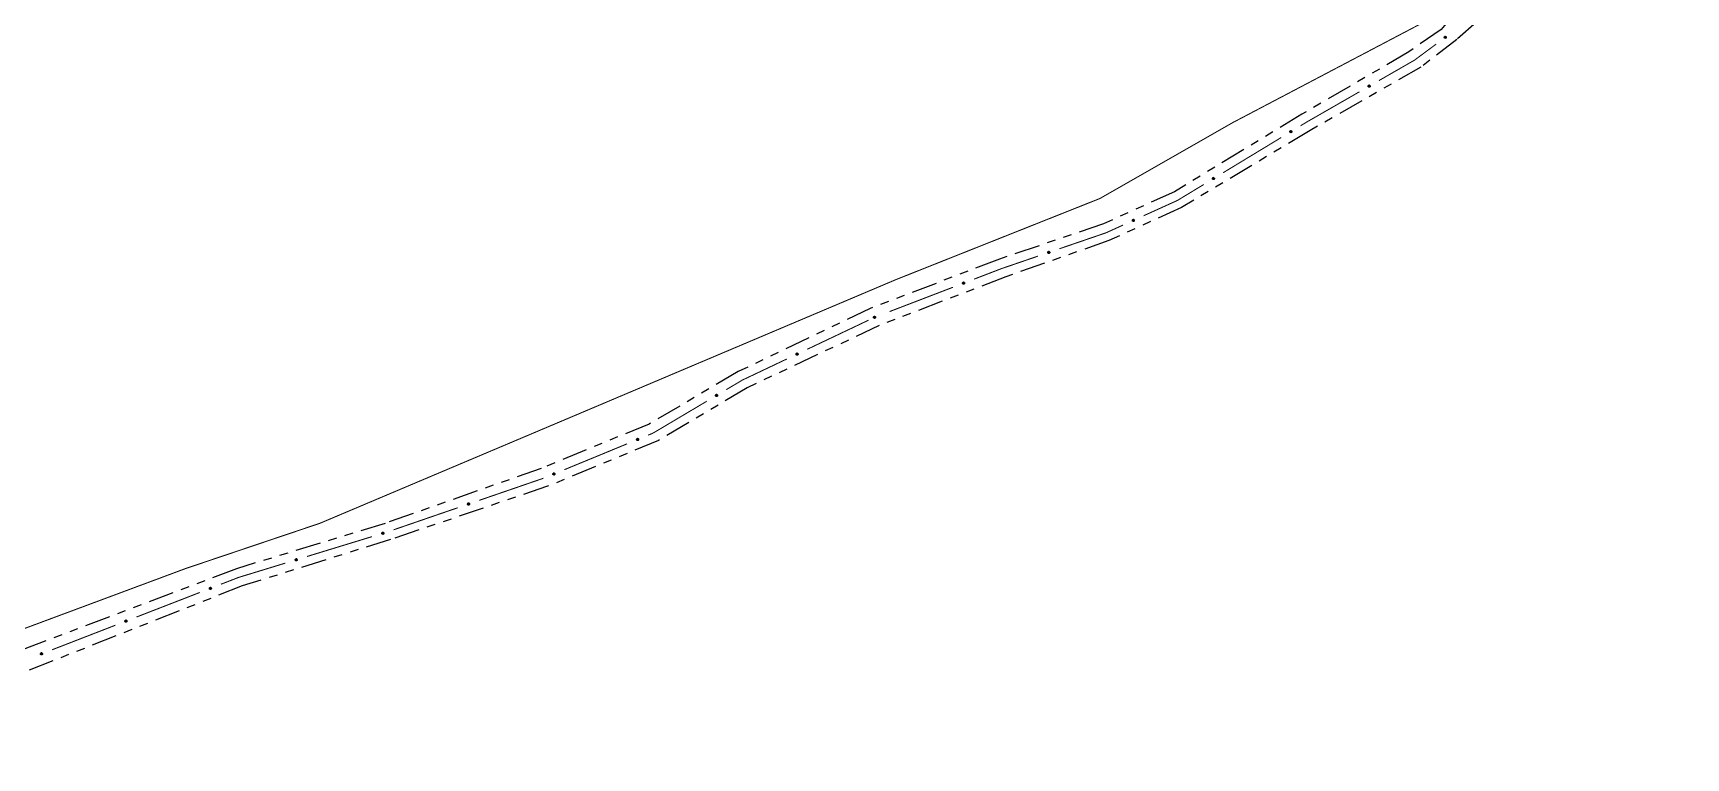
# Model space of a CAD drawing. Extents: x 209066 to 212010, y 4879784 to 4881672.
# Drawn here: x 209488.4 to 209780.4, y 4880793.6 to 4880921.7 of the extents above; entities that cross this region are included whole.
import ezdxf

# ---------------------------------------------------------------- set-up
doc = ezdxf.new("R2010")
doc.units = 0
doc.header["$LTSCALE"] = 1.5
doc.header["$MEASUREMENT"] = 0
doc.linetypes.add('TRACO_12', pattern=[2.5, 2, -0.5])
doc.linetypes.add('TRACO_25', pattern=[8, 3, -1, 1, -1, 1, -1])
for name, color, linetype in [('RU-QUADRA', 210, 'CONTINUOUS'), ('SV-EIXO-RUA-N-PAV', 6, 'CONTINUOUS'), ('SV-RUA-NAO-PAV', 7, 'CONTINUOUS')]:
    doc.layers.add(name, color=color, linetype=linetype)

msp = doc.modelspace()

# ---------------------------------------------------------------- linework, layer by layer
at = {"layer": 'RU-QUADRA', "linetype": 'TRACO_12', "const_width": 0.18, "flags": 128}
msp.add_lwpolyline([(209718.3246, 4881044.929615), (209712.598148, 4881087.980998), (209691.862048, 4881073.863046), (209673.123605, 4881065.077061), (209666.486273, 4881061.964983), (209645.389483, 4881055.046279), (209624.972192, 4881052.267117), (209614.37397, 4881047.16794), (209603.556079, 4881039.069087), (209587.8992, 4881026.670818), (209573.101829, 4881018.112119), (209531.688464, 4881001.255009), (209508.0117, 4880993.651309), (209441.944601, 4880972.434117), (209379.131711, 4880950.904411), (209400.925103, 4880793.760482), (209464.715825, 4880810.457013), (209483.613086, 4880815.315994), (209515.30812, 4880827.113899), (209539.044486, 4880835.112419), (209582.972543, 4880853.685479), (209640.795505, 4880878.159065), (209676.862274, 4880892.502665), (209700.28511, 4880905.888866), (209704.886504, 4880908.307522), (209734.432247, 4880923.83781), (209722.344442, 4881014.708502), (209721.581764, 4881020.442303)], close=True, dxfattribs=at)
at = {"layer": 'SV-EIXO-RUA-N-PAV', "const_width": 0.18}
for points in [[(209736.268113, 4880919.78471), (209733.054996, 4880917.402301)], [(209732.43425, 4880916.942041), (209726.166863, 4880913.343042)], [(209733.054996, 4880917.402301), (209732.43425, 4880916.942041)], [(209722.698103, 4880911.351132), (209714.026202, 4880906.371359)], [(209713.440267, 4880906.03489), (209712.307818, 4880905.348299)], [(209714.026202, 4880906.371359), (209713.440267, 4880906.03489)], [(209708.887374, 4880903.27452), (209698.62604, 4880897.053183)], [(209695.205596, 4880894.979404), (209690.93004, 4880892.38718)], [(209690.56115, 4880892.163526), (209684.578515, 4880889.45158)], [(209690.93004, 4880892.38718), (209690.56115, 4880892.163526)], [(209680.935345, 4880887.80012), (209678.202968, 4880886.561526)], [(209677.927273, 4880886.436552), (209669.699647, 4880883.617116)], [(209678.202968, 4880886.561526), (209677.927273, 4880886.436552)], [(209665.915656, 4880882.320422), (209660.239671, 4880880.37538)], [(209659.451307, 4880880.105225), (209654.627778, 4880878.253831)], [(209660.239671, 4880880.37538), (209659.451307, 4880880.105225)], [(209650.893408, 4880876.820485), (209639.690298, 4880872.520447)], [(209635.990779, 4880871.005774), (209625.150283, 4880865.859546)], [(209621.536785, 4880864.144137), (209614.309788, 4880860.713318)], [(209614.309788, 4880860.713318), (209613.693074, 4880860.420551)], [(209613.693074, 4880860.420551), (209610.84073, 4880858.726809)], [(209607.401397, 4880856.684509), (209597.943231, 4880851.068185)], [(209593.32444, 4880849.154865), (209582.230371, 4880844.580848)], [(209597.893533, 4880851.038674), (209597.022463, 4880850.679537)], [(209597.943231, 4880851.068185), (209597.893533, 4880851.038674)], [(209578.528569, 4880843.066178), (209567.181581, 4880839.161583)], [(209563.399252, 4880837.860052), (209552.052264, 4880833.955457)], [(209548.23788, 4880832.752605), (209536.76234, 4880829.243762)], [(209524.651581, 4880825.54069), (209521.541851, 4880824.333707)], [(209525.2868, 4880825.734919), (209524.651581, 4880825.54069)], [(209532.93716, 4880828.074147), (209525.2868, 4880825.734919)], [(209517.812878, 4880822.886377), (209506.625961, 4880818.544388)], [(209502.896988, 4880817.097058), (209491.71007, 4880812.755069)]]:
    msp.add_lwpolyline(points, dxfattribs=at)
at = {"layer": 'SV-EIXO-RUA-N-PAV'}
for points in [[(209738.055652, 4880920.973066), (209738.049156, 4880920.924591), (209738.033661, 4880920.884257), (209738.011054, 4880920.854337), (209737.984183, 4880920.833106), (209737.954247, 4880920.814482), (209737.919922, 4880920.802364), (209737.878845, 4880920.797353), (209737.830173, 4880920.803529), (209737.789898, 4880920.822118), (209737.759378, 4880920.842711), (209737.735627, 4880920.869456), (209737.718022, 4880920.898841), (209737.706613, 4880920.934912), (209737.701942, 4880920.976589), (209737.709336, 4880921.025381), (209737.724798, 4880921.064819), (209737.747424, 4880921.093185), (209737.774463, 4880921.116893), (209737.805254, 4880921.13554), (209737.839016, 4880921.147241), (209737.880986, 4880921.151869), (209737.929047, 4880921.143933), (209737.968558, 4880921.12896), (209737.997234, 4880921.106739), (209738.019976, 4880921.079593), (209738.039021, 4880921.049795), (209738.052638, 4880921.015797), (209738.055652, 4880920.973066)], [(209724.611899, 4880912.323176), (209724.5998, 4880912.275787), (209724.579712, 4880912.237533), (209724.553774, 4880912.21045), (209724.524613, 4880912.192494), (209724.492711, 4880912.177484), (209724.457208, 4880912.169446), (209724.415828, 4880912.169255), (209724.368206, 4880912.181057), (209724.330371, 4880912.204211), (209724.302458, 4880912.22822), (209724.281983, 4880912.257549), (209724.267921, 4880912.288785), (209724.260792, 4880912.32594), (209724.261007, 4880912.367876), (209724.274034, 4880912.415475), (209724.293985, 4880912.452843), (209724.319761, 4880912.478381), (209724.349377, 4880912.498778), (209724.382131, 4880912.513712), (209724.417027, 4880912.5214), (209724.45925, 4880912.521107), (209724.50606, 4880912.507627), (209724.543557, 4880912.488154), (209724.56945, 4880912.462743), (209724.588874, 4880912.433134), (209724.604318, 4880912.401319), (209724.613883, 4880912.365967), (209724.611899, 4880912.323176)], [(209710.77753, 4880904.291769), (209710.766561, 4880904.244106), (209710.747387, 4880904.205386), (209710.7221, 4880904.177693), (209710.693374, 4880904.159049), (209710.661838, 4880904.143285), (209710.626536, 4880904.134407), (209710.585172, 4880904.133232), (209710.537283, 4880904.143899), (209710.498908, 4880904.166148), (209710.470433, 4880904.189486), (209710.449267, 4880904.218321), (209710.434466, 4880904.249213), (209710.426456, 4880904.286188), (209710.425675, 4880904.328118), (209710.437567, 4880904.376013), (209710.456625, 4880904.413845), (209710.481787, 4880904.439987), (209710.51091, 4880904.461083), (209710.543299, 4880904.47679), (209710.578002, 4880904.485306), (209710.62022, 4880904.486017), (209710.667337, 4880904.473653), (209710.705287, 4880904.455076), (209710.731776, 4880904.430288), (209710.751899, 4880904.401148), (209710.768094, 4880904.36971), (209710.778497, 4880904.334595), (209710.77753, 4880904.291769)], [(209697.095752, 4880895.996653), (209697.084783, 4880895.94899), (209697.065609, 4880895.91027), (209697.040322, 4880895.882578), (209697.011596, 4880895.863933), (209696.98006, 4880895.848169), (209696.944758, 4880895.839291), (209696.903394, 4880895.838116), (209696.855505, 4880895.848783), (209696.81713, 4880895.871032), (209696.788654, 4880895.89437), (209696.767489, 4880895.923205), (209696.752688, 4880895.954098), (209696.744678, 4880895.991072), (209696.743897, 4880896.033002), (209696.755789, 4880896.080897), (209696.774846, 4880896.118729), (209696.800008, 4880896.144872), (209696.829131, 4880896.165967), (209696.861521, 4880896.181675), (209696.896224, 4880896.19019), (209696.938442, 4880896.190901), (209696.985559, 4880896.178537), (209697.023509, 4880896.15996), (209697.049998, 4880896.135172), (209697.070121, 4880896.106032), (209697.086316, 4880896.074594), (209697.096719, 4880896.039479), (209697.095752, 4880895.996653)], [(209682.933241, 4880888.58491), (209682.916672, 4880888.538894), (209682.893021, 4880888.502734), (209682.864615, 4880888.478252), (209682.833872, 4880888.463163), (209682.800682, 4880888.451269), (209682.764574, 4880888.44666), (209682.723364, 4880888.450422), (209682.677087, 4880888.46672), (209682.641637, 4880888.493382), (209682.616145, 4880888.519947), (209682.598566, 4880888.551098), (209682.587551, 4880888.583534), (209682.584004, 4880888.6212), (209682.588224, 4880888.662924), (209682.605738, 4880888.709061), (209682.629168, 4880888.744352), (209682.657265, 4880888.767311), (209682.688694, 4880888.784786), (209682.722724, 4880888.796523), (209682.758195, 4880888.800843), (209682.800197, 4880888.796518), (209682.845505, 4880888.778628), (209682.880971, 4880888.755662), (209682.904318, 4880888.727894), (209682.920826, 4880888.696565), (209682.93316, 4880888.66342), (209682.939304, 4880888.627316), (209682.933241, 4880888.58491)], [(209667.979258, 4880882.911211), (209667.958378, 4880882.866983), (209667.931388, 4880882.833242), (209667.900778, 4880882.811579), (209667.868737, 4880882.799489), (209667.834564, 4880882.790813), (209667.798181, 4880882.789667), (209667.757518, 4880882.797339), (209667.713005, 4880882.817973), (209667.680257, 4880882.847893), (209667.657413, 4880882.876767), (209667.642883, 4880882.909452), (209667.635011, 4880882.94279), (209667.63507, 4880882.980622), (209667.643247, 4880883.021754), (209667.665079, 4880883.066012), (209667.691766, 4880883.098909), (209667.721924, 4880883.119085), (209667.754875, 4880883.133485), (209667.789869, 4880883.141925), (209667.82559, 4880883.142844), (209667.866989, 4880883.134536), (209667.910386, 4880883.112409), (209667.943501, 4880883.086167), (209667.964095, 4880883.0563), (209667.977541, 4880883.02354), (209667.98666, 4880882.989371), (209667.989335, 4880882.952846), (209667.979258, 4880882.911211)], [(209652.934178, 4880877.485874), (209652.914918, 4880877.440917), (209652.889173, 4880877.406217), (209652.85937, 4880877.383456), (209652.827789, 4880877.37021), (209652.793954, 4880877.360298), (209652.757637, 4880877.35783), (209652.716722, 4880877.364019), (209652.671488, 4880877.383023), (209652.637675, 4880877.411733), (209652.613797, 4880877.439757), (209652.598089, 4880877.471892), (209652.58901, 4880877.504923), (209652.587694, 4880877.542732), (209652.594372, 4880877.584134), (209652.614581, 4880877.629156), (209652.640054, 4880877.663001), (209652.669459, 4880877.68426), (209652.701866, 4880877.699847), (209652.73653, 4880877.709553), (209652.772194, 4880877.71177), (209652.813867, 4880877.704972), (209652.858039, 4880877.684437), (209652.892086, 4880877.659415), (209652.913752, 4880877.630317), (209652.92838, 4880877.598067), (209652.938735, 4880877.564252), (209652.942735, 4880877.527848), (209652.934178, 4880877.485874)], [(209637.209656, 4880871.462548), (209637.1939, 4880871.416247), (209637.170891, 4880871.379676), (209637.14292, 4880871.354697), (209637.112448, 4880871.339069), (209637.079473, 4880871.326592), (209637.043451, 4880871.321347), (209637.002182, 4880871.324382), (209636.955625, 4880871.339862), (209636.91971, 4880871.365895), (209636.893754, 4880871.392007), (209636.875628, 4880871.422843), (209636.864044, 4880871.45508), (209636.859834, 4880871.492677), (209636.863318, 4880871.534469), (209636.880016, 4880871.580908), (209636.90282, 4880871.616607), (209636.930509, 4880871.640057), (209636.961625, 4880871.658083), (209636.995443, 4880871.670418), (209637.030832, 4880871.675362), (209637.072904, 4880871.671778), (209637.11852, 4880871.65469), (209637.154385, 4880871.632352), (209637.178218, 4880871.605), (209637.195275, 4880871.573966), (209637.208191, 4880871.541045), (209637.214971, 4880871.505055), (209637.209656, 4880871.462548)], [(209623.52054, 4880864.964015), (209623.504783, 4880864.917715), (209623.481774, 4880864.881143), (209623.453803, 4880864.856164), (209623.423331, 4880864.840536), (209623.390356, 4880864.828059), (209623.354334, 4880864.822814), (209623.313065, 4880864.825849), (209623.266508, 4880864.841329), (209623.230593, 4880864.867362), (209623.204637, 4880864.893474), (209623.186512, 4880864.92431), (209623.174927, 4880864.956547), (209623.170717, 4880864.994144), (209623.174201, 4880865.035937), (209623.190899, 4880865.082375), (209623.213703, 4880865.118074), (209623.241392, 4880865.141524), (209623.272508, 4880865.15955), (209623.306326, 4880865.171885), (209623.341715, 4880865.176829), (209623.383787, 4880865.173246), (209623.429403, 4880865.156157), (209623.465268, 4880865.13382), (209623.489101, 4880865.106467), (209623.506158, 4880865.075434), (209623.519075, 4880865.042512), (209623.525854, 4880865.006522), (209623.52054, 4880864.964015)], [(209609.300809, 4880857.684368), (209609.289403, 4880857.636808), (209609.269875, 4880857.598265), (209609.244335, 4880857.570806), (209609.215439, 4880857.552426), (209609.183759, 4880857.536953), (209609.148377, 4880857.528398), (209609.107005, 4880857.527603), (209609.059215, 4880857.53871), (209609.021046, 4880857.561309), (209608.992786, 4880857.584908), (209608.971886, 4880857.613936), (209608.95737, 4880857.644963), (209608.949699, 4880857.68201), (209608.949303, 4880857.723945), (209608.961634, 4880857.771729), (209608.981038, 4880857.809384), (209609.006439, 4880857.835295), (209609.035754, 4880857.856122), (209609.068286, 4880857.871532), (209609.103066, 4880857.879728), (209609.145289, 4880857.880052), (209609.192291, 4880857.867256), (209609.230068, 4880857.848332), (209609.256329, 4880857.823301), (209609.276183, 4880857.793978), (209609.29209, 4880857.762392), (209609.302169, 4880857.727184), (209609.300809, 4880857.684368)], [(209595.348245, 4880849.870198), (209595.330096, 4880849.824781), (209595.305211, 4880849.789459), (209595.275976, 4880849.765973), (209595.24473, 4880849.751955), (209595.211149, 4880849.741214), (209595.174903, 4880849.737854), (209595.133849, 4880849.743037), (209595.088162, 4880849.760923), (209595.053653, 4880849.788793), (209595.029094, 4880849.816223), (209595.012601, 4880849.847962), (209595.002713, 4880849.880759), (209595.000469, 4880849.918525), (209595.006127, 4880849.960079), (209595.025224, 4880850.005583), (209595.049858, 4880850.040044), (209595.078732, 4880850.062019), (209595.110745, 4880850.078398), (209595.14516, 4880850.088953), (209595.180759, 4880850.092046), (209595.222587, 4880850.086273), (209595.26725, 4880850.06683), (209595.301902, 4880850.042652), (209595.324276, 4880850.014095), (209595.339692, 4880849.982214), (209595.350874, 4880849.948664), (209595.355768, 4880849.912369), (209595.348245, 4880849.870198)], [(209580.556152, 4880843.771509), (209580.538003, 4880843.726092), (209580.513118, 4880843.69077), (209580.483884, 4880843.667284), (209580.452638, 4880843.653266), (209580.419057, 4880843.642525), (209580.382811, 4880843.639165), (209580.341756, 4880843.644348), (209580.29607, 4880843.662234), (209580.261561, 4880843.690104), (209580.237002, 4880843.717534), (209580.220509, 4880843.749273), (209580.210621, 4880843.78207), (209580.208376, 4880843.819836), (209580.214035, 4880843.86139), (209580.233131, 4880843.906894), (209580.257766, 4880843.941356), (209580.286639, 4880843.96333), (209580.318653, 4880843.979709), (209580.353068, 4880843.990264), (209580.388667, 4880843.993357), (209580.430495, 4880843.987584), (209580.475158, 4880843.968141), (209580.509809, 4880843.943963), (209580.532184, 4880843.915406), (209580.5476, 4880843.883525), (209580.558782, 4880843.849975), (209580.563676, 4880843.81368), (209580.556152, 4880843.771509)], [(209565.462097, 4880838.453478), (209565.441273, 4880838.409225), (209565.414327, 4880838.375449), (209565.383744, 4880838.353747), (209565.351718, 4880838.341616), (209565.317557, 4880838.332896), (209565.281175, 4880838.331703), (209565.240502, 4880838.339323), (209565.195963, 4880838.359901), (209565.163177, 4880838.389779), (209565.140296, 4880838.418623), (209565.125724, 4880838.451289), (209565.117809, 4880838.484618), (209565.11782, 4880838.52245), (209565.125945, 4880838.563592), (209565.14772, 4880838.607878), (209565.174365, 4880838.640809), (209565.204497, 4880838.661024), (209565.23743, 4880838.675466), (209565.272413, 4880838.68395), (209565.308133, 4880838.684915), (209565.349542, 4880838.67666), (209565.392967, 4880838.654589), (209565.426116, 4880838.628389), (209565.446748, 4880838.598549), (209565.460236, 4880838.565806), (209565.469399, 4880838.531648), (209565.47212, 4880838.495126), (209565.462097, 4880838.453478)], [(209550.320059, 4880833.274155), (209550.297714, 4880833.23065), (209550.269612, 4880833.197829), (209550.238296, 4880833.1772), (209550.205869, 4880833.166187), (209550.171425, 4880833.158656), (209550.135024, 4880833.158726), (209550.09464, 4880833.167752), (209550.050841, 4880833.189861), (209550.019111, 4880833.220858), (209549.997244, 4880833.250478), (209549.983813, 4880833.28363), (209549.977058, 4880833.317213), (209549.97838, 4880833.355022), (209549.987927, 4880833.395858), (209550.011225, 4880833.439361), (209550.038995, 4880833.47135), (209550.06981, 4880833.490507), (209550.103224, 4880833.503799), (209550.13848, 4880833.511065), (209550.174212, 4880833.510791), (209550.21531, 4880833.501105), (209550.257943, 4880833.477542), (209550.290164, 4880833.450208), (209550.309749, 4880833.419671), (209550.322094, 4880833.38648), (209550.330067, 4880833.352025), (209550.331521, 4880833.315431), (209550.320059, 4880833.274155)], [(209535.019339, 4880828.595698), (209534.996993, 4880828.552193), (209534.968892, 4880828.519371), (209534.937576, 4880828.498742), (209534.905149, 4880828.487729), (209534.870705, 4880828.480199), (209534.834304, 4880828.480268), (209534.79392, 4880828.489294), (209534.750121, 4880828.511403), (209534.71839, 4880828.5424), (209534.696524, 4880828.572021), (209534.683093, 4880828.605172), (209534.676338, 4880828.638755), (209534.67766, 4880828.676564), (209534.687207, 4880828.7174), (209534.710505, 4880828.760904), (209534.738275, 4880828.792892), (209534.76909, 4880828.81205), (209534.802504, 4880828.825341), (209534.83776, 4880828.832608), (209534.873492, 4880828.832334), (209534.91459, 4880828.822648), (209534.957223, 4880828.799084), (209534.989444, 4880828.771751), (209535.009029, 4880828.741213), (209535.021374, 4880828.708022), (209535.029347, 4880828.673567), (209535.030801, 4880828.636973), (209535.019339, 4880828.595698)], [(209519.85114, 4880823.559409), (209519.83205, 4880823.51438), (209519.806435, 4880823.479584), (209519.776717, 4880823.456712), (209519.745186, 4880823.443347), (209519.711389, 4880823.433308), (209519.675081, 4880823.430704), (209519.634143, 4880823.43674), (209519.588839, 4880823.455574), (209519.554918, 4880823.484157), (209519.530935, 4880823.512092), (209519.515106, 4880823.544168), (209519.505904, 4880823.577164), (209519.504446, 4880823.614968), (209519.510969, 4880823.656395), (209519.531009, 4880823.701492), (209519.556356, 4880823.735433), (209519.585681, 4880823.756802), (209519.618028, 4880823.77251), (209519.652656, 4880823.782346), (209519.688311, 4880823.784697), (209519.73001, 4880823.778055), (209519.774258, 4880823.757685), (209519.808399, 4880823.732791), (209519.830174, 4880823.703774), (209519.844922, 4880823.671579), (209519.855404, 4880823.637803), (209519.859541, 4880823.601414), (209519.85114, 4880823.559409)], [(209504.93525, 4880817.77009), (209504.916159, 4880817.725061), (209504.890544, 4880817.690265), (209504.860827, 4880817.667392), (209504.829296, 4880817.654028), (209504.795498, 4880817.643989), (209504.75919, 4880817.641385), (209504.718252, 4880817.647421), (209504.672948, 4880817.666255), (209504.639028, 4880817.694838), (209504.615045, 4880817.722773), (209504.599216, 4880817.754849), (209504.590014, 4880817.787845), (209504.588556, 4880817.825649), (209504.595078, 4880817.867076), (209504.615119, 4880817.912173), (209504.640465, 4880817.946114), (209504.66979, 4880817.967482), (209504.702138, 4880817.983191), (209504.736765, 4880817.993027), (209504.772421, 4880817.995378), (209504.81412, 4880817.988736), (209504.858368, 4880817.968366), (209504.892509, 4880817.943472), (209504.914283, 4880817.914455), (209504.929032, 4880817.88226), (209504.939513, 4880817.848484), (209504.94365, 4880817.812095), (209504.93525, 4880817.77009)], [(209490.01936, 4880811.980771), (209490.000269, 4880811.935742), (209489.974654, 4880811.900946), (209489.944936, 4880811.878073), (209489.913406, 4880811.864709), (209489.879608, 4880811.85467), (209489.8433, 4880811.852066), (209489.802362, 4880811.858102), (209489.757058, 4880811.876936), (209489.723137, 4880811.905519), (209489.699154, 4880811.933454), (209489.683326, 4880811.96553), (209489.674123, 4880811.998526), (209489.672666, 4880812.03633), (209489.679188, 4880812.077757), (209489.699228, 4880812.122854), (209489.724575, 4880812.156795), (209489.7539, 4880812.178163), (209489.786248, 4880812.193872), (209489.820875, 4880812.203708), (209489.856531, 4880812.206059), (209489.898229, 4880812.199416), (209489.942478, 4880812.179047), (209489.976618, 4880812.154153), (209489.998393, 4880812.125136), (209490.013142, 4880812.092941), (209490.023623, 4880812.059165), (209490.02776, 4880812.022776), (209490.01936, 4880811.980771)]]:
    msp.add_lwpolyline(points, close=True, dxfattribs=at)
for points in [[(209737.880986, 4880921.151869), (209737.701942, 4880920.976589)], [(209737.902844, 4880921.144385), (209737.706418, 4880920.957975)], [(209737.929047, 4880921.143933), (209737.706613, 4880920.934912)], [(209737.839016, 4880921.147241), (209737.709336, 4880921.025381)], [(209737.856995, 4880921.144364), (209737.711594, 4880921.005978)], [(209737.946463, 4880921.135959), (209737.715492, 4880920.920536)], [(209737.968558, 4880921.12896), (209737.718022, 4880920.898841)], [(209737.819027, 4880921.138295), (209737.721929, 4880921.049314)], [(209737.805254, 4880921.13554), (209737.724798, 4880921.064819)], [(209737.97965, 4880921.1164), (209737.72895, 4880920.886349)], [(209737.997234, 4880921.106739), (209737.735627, 4880920.869456)], [(209738.006261, 4880921.091965), (209737.747359, 4880920.85923)], [(209738.019976, 4880921.079593), (209737.759378, 4880920.842711)], [(209738.027108, 4880921.061558), (209737.779696, 4880920.833945)], [(209738.039021, 4880921.049795), (209737.789898, 4880920.822118)], [(209738.041946, 4880921.030092), (209737.81398, 4880920.815199)], [(209738.052638, 4880921.015797), (209737.830173, 4880920.803529)], [(209738.052399, 4880920.995376), (209737.85622, 4880920.804051)], [(209738.055652, 4880920.973066), (209737.878845, 4880920.797353)], [(209738.051041, 4880920.946805), (209737.905073, 4880920.804602)], [(209738.049156, 4880920.924591), (209737.919922, 4880920.802364)], [(209738.040422, 4880920.901561), (209737.943608, 4880920.814488)], [(209738.033661, 4880920.884257), (209737.954247, 4880920.814482)], [(209724.50606, 4880912.507627), (209724.260792, 4880912.32594)], [(209724.45925, 4880912.521107), (209724.261007, 4880912.367876)], [(209724.480087, 4880912.511129), (209724.263285, 4880912.348868)], [(209724.543557, 4880912.488154), (209724.267921, 4880912.288785)], [(209724.522427, 4880912.497678), (209724.267935, 4880912.310627)], [(209724.434548, 4880912.516448), (209724.274017, 4880912.395942)], [(209724.417027, 4880912.5214), (209724.274034, 4880912.415475)], [(209724.553111, 4880912.474387), (209724.277319, 4880912.275105)], [(209724.56945, 4880912.462743), (209724.281983, 4880912.257549)], [(209724.396132, 4880912.514843), (209724.28933, 4880912.437778)], [(209724.576694, 4880912.447019), (209724.292444, 4880912.246026)], [(209724.382131, 4880912.513712), (209724.293985, 4880912.452843)], [(209724.588874, 4880912.433134), (209724.302458, 4880912.22822)], [(209724.593857, 4880912.41439), (209724.321616, 4880912.217147)], [(209724.604318, 4880912.401319), (209724.330371, 4880912.204211)], [(209724.604929, 4880912.38141), (209724.353483, 4880912.194535)], [(209724.613883, 4880912.365967), (209724.368206, 4880912.181057)], [(209724.611266, 4880912.345712), (209724.394136, 4880912.178542)], [(209724.611899, 4880912.323176), (209724.415828, 4880912.169255)], [(209724.60426, 4880912.297631), (209724.442721, 4880912.173399)], [(209724.5998, 4880912.275787), (209724.457208, 4880912.169446)], [(209724.588443, 4880912.253931), (209724.482145, 4880912.178729)], [(209724.579712, 4880912.237533), (209724.492711, 4880912.177484)], [(209710.62022, 4880904.486017), (209710.425675, 4880904.328118)], [(209710.667337, 4880904.473653), (209710.426456, 4880904.286188)], [(209710.641288, 4880904.476536), (209710.428403, 4880904.309169)], [(209710.683937, 4880904.464096), (209710.433962, 4880904.27105)], [(209710.705287, 4880904.455076), (209710.434466, 4880904.249213)], [(209710.578002, 4880904.485306), (209710.437567, 4880904.376013)], [(209710.595636, 4880904.480772), (209710.438014, 4880904.356484)], [(209710.557269, 4880904.478255), (209710.452328, 4880904.398673)], [(209710.543299, 4880904.47679), (209710.456625, 4880904.413845)], [(209710.715165, 4880904.44154), (209710.444187, 4880904.235761)], [(209710.731776, 4880904.430288), (209710.449267, 4880904.218321)], [(209710.739392, 4880904.41474), (209710.459999, 4880904.207049)], [(209710.751899, 4880904.401148), (209710.470433, 4880904.189486)], [(209710.757326, 4880904.382529), (209710.489849, 4880904.178871)], [(209710.768094, 4880904.36971), (209710.498908, 4880904.166148)], [(209710.769178, 4880904.349821), (209710.522244, 4880904.157023)], [(209710.778497, 4880904.334595), (209710.537283, 4880904.143899)], [(209710.776362, 4880904.314284), (209710.563266, 4880904.142001)], [(209710.77753, 4880904.291769), (209710.585172, 4880904.133232)], [(209710.7705, 4880904.266049), (209710.611959, 4880904.138013)], [(209710.766561, 4880904.244106), (209710.626536, 4880904.134407)], [(209710.755726, 4880904.221986), (209710.651245, 4880904.144279)], [(209710.747387, 4880904.205386), (209710.661838, 4880904.143285)], [(209696.938442, 4880896.190901), (209696.743897, 4880896.033002)], [(209696.985559, 4880896.178537), (209696.744678, 4880895.991072)], [(209696.95951, 4880896.18142), (209696.746625, 4880896.014053)], [(209697.002159, 4880896.16898), (209696.752184, 4880895.975934)], [(209697.023509, 4880896.15996), (209696.752688, 4880895.954098)], [(209696.896224, 4880896.19019), (209696.755789, 4880896.080897)], [(209696.913858, 4880896.185656), (209696.756236, 4880896.061369)], [(209697.033387, 4880896.146424), (209696.762409, 4880895.940645)], [(209697.049998, 4880896.135172), (209696.767489, 4880895.923205)], [(209696.875491, 4880896.183139), (209696.77055, 4880896.103557)], [(209696.861521, 4880896.181675), (209696.774846, 4880896.118729)], [(209697.057614, 4880896.119624), (209696.77822, 4880895.911934)], [(209697.070121, 4880896.106032), (209696.788654, 4880895.89437)], [(209697.075548, 4880896.087413), (209696.80807, 4880895.883755)], [(209697.086316, 4880896.074594), (209696.81713, 4880895.871032)], [(209697.087399, 4880896.054705), (209696.840465, 4880895.861907)], [(209697.096719, 4880896.039479), (209696.855505, 4880895.848783)], [(209697.094584, 4880896.019168), (209696.881488, 4880895.846885)], [(209697.095752, 4880895.996653), (209696.903394, 4880895.838116)], [(209697.088722, 4880895.970934), (209696.930181, 4880895.842898)], [(209697.084783, 4880895.94899), (209696.944758, 4880895.839291)], [(209697.073948, 4880895.92687), (209696.969467, 4880895.849163)], [(209697.065609, 4880895.91027), (209696.98006, 4880895.848169)], [(209682.845505, 4880888.778628), (209682.584004, 4880888.6212)], [(209682.880971, 4880888.755662), (209682.587551, 4880888.583534)], [(209682.800197, 4880888.796518), (209682.588224, 4880888.662924)], [(209682.819986, 4880888.784595), (209682.588676, 4880888.643785)], [(209682.860848, 4880888.767161), (209682.589652, 4880888.605275)], [(209682.889166, 4880888.741046), (209682.5956, 4880888.569019)], [(209682.904318, 4880888.727894), (209682.598566, 4880888.551098)], [(209682.775163, 4880888.79424), (209682.603855, 4880888.689618)], [(209682.758195, 4880888.800843), (209682.605738, 4880888.709061)], [(209682.910028, 4880888.71155), (209682.607878, 4880888.538628)], [(209682.920826, 4880888.696565), (209682.616145, 4880888.519947)], [(209682.736769, 4880888.796312), (209682.623095, 4880888.729801)], [(209682.722724, 4880888.796523), (209682.629168, 4880888.744352)], [(209682.923996, 4880888.677431), (209682.634158, 4880888.507094)], [(209682.93316, 4880888.66342), (209682.641637, 4880888.493382)], [(209682.931866, 4880888.643544), (209682.663719, 4880888.481542)], [(209682.939304, 4880888.627316), (209682.677087, 4880888.46672)], [(209682.934765, 4880888.607404), (209682.702659, 4880888.461739)], [(209682.933241, 4880888.58491), (209682.723364, 4880888.450422)], [(209682.923197, 4880888.560212), (209682.750531, 4880888.451978)], [(209682.916672, 4880888.538894), (209682.764574, 4880888.44666)], [(209682.903279, 4880888.518223), (209682.790283, 4880888.453518)], [(209682.893021, 4880888.502734), (209682.800682, 4880888.451269)], [(209667.943501, 4880883.086167), (209667.635011, 4880882.94279)], [(209667.910386, 4880883.112409), (209667.63507, 4880882.980622)], [(209667.924565, 4880883.099532), (209667.639174, 4880882.964232)], [(209667.950265, 4880883.070836), (209667.641639, 4880882.927574)], [(209667.885551, 4880883.120781), (209667.641873, 4880883.002659)], [(209667.964095, 4880883.0563), (209667.642883, 4880882.909452)], [(209667.866989, 4880883.134536), (209667.643247, 4880883.021754)], [(209667.968221, 4880883.039486), (209667.650965, 4880882.896151)], [(209667.977541, 4880883.02354), (209667.657413, 4880882.876767)], [(209667.841851, 4880883.134654), (209667.661352, 4880883.046837)], [(209667.82559, 4880883.142844), (209667.665079, 4880883.066012)], [(209667.978873, 4880883.004191), (209667.674119, 4880882.862256)], [(209667.98666, 4880882.989371), (209667.680257, 4880882.847893)], [(209667.80383, 4880883.140377), (209667.684333, 4880883.085003)], [(209667.789869, 4880883.141925), (209667.691766, 4880883.098909)], [(209667.983477, 4880882.969709), (209667.70111, 4880882.834002)], [(209667.989335, 4880882.952846), (209667.713005, 4880882.817973)], [(209667.982918, 4880882.933457), (209667.737985, 4880882.810578)], [(209667.979258, 4880882.911211), (209667.757518, 4880882.797339)], [(209667.966906, 4880882.887582), (209667.784709, 4880882.796299)], [(209667.958378, 4880882.866983), (209667.798181, 4880882.789667)], [(209667.943075, 4880882.847683), (209667.824427, 4880882.794043)], [(209667.931388, 4880882.833242), (209667.834564, 4880882.790813)], [(209652.858039, 4880877.684437), (209652.587694, 4880877.542732)], [(209652.892086, 4880877.659415), (209652.58901, 4880877.504923)], [(209652.872678, 4880877.672084), (209652.592392, 4880877.526502)], [(209652.832917, 4880877.6919), (209652.593692, 4880877.565002)], [(209652.813867, 4880877.704972), (209652.594372, 4880877.584134)], [(209652.899403, 4880877.64434), (209652.596187, 4880877.489957)], [(209652.913752, 4880877.630317), (209652.598089, 4880877.471892)], [(209652.918486, 4880877.613664), (209652.606648, 4880877.458894)], [(209652.788742, 4880877.704177), (209652.611553, 4880877.609858)], [(209652.92838, 4880877.598067), (209652.613797, 4880877.439757)], [(209652.772194, 4880877.71177), (209652.614581, 4880877.629156)], [(209652.930414, 4880877.578779), (209652.631019, 4880877.425863)], [(209652.750538, 4880877.708513), (209652.633132, 4880877.648834)], [(209652.938735, 4880877.564252), (209652.637675, 4880877.411733)], [(209652.73653, 4880877.709553), (209652.640054, 4880877.663001)], [(209652.936268, 4880877.544487), (209652.659019, 4880877.398609)], [(209652.942735, 4880877.527848), (209652.671488, 4880877.383023)], [(209652.937027, 4880877.508238), (209652.696721, 4880877.37654)], [(209652.934178, 4880877.485874), (209652.716722, 4880877.364019)], [(209652.922692, 4880877.461812), (209652.743933, 4880877.363968)], [(209652.914918, 4880877.440917), (209652.757637, 4880877.35783)], [(209652.900327, 4880877.421073), (209652.783707, 4880877.363157)], [(209652.889173, 4880877.406217), (209652.793954, 4880877.360298)], [(209637.11852, 4880871.65469), (209636.859834, 4880871.492677)], [(209637.072904, 4880871.671778), (209636.863318, 4880871.534469)], [(209637.154385, 4880871.632352), (209636.864044, 4880871.45508)], [(209637.092899, 4880871.660205), (209636.864106, 4880871.515341)], [(209637.134062, 4880871.643495), (209636.865762, 4880871.476855)], [(209637.162836, 4880871.617883), (209636.872348, 4880871.440709)], [(209637.178218, 4880871.605), (209636.875628, 4880871.422843)], [(209637.047913, 4880871.669059), (209636.878476, 4880871.561435)], [(209637.030832, 4880871.675362), (209636.880016, 4880871.580908)], [(209637.184214, 4880871.588759), (209636.885159, 4880871.410539)], [(209637.195275, 4880871.573966), (209636.893754, 4880871.392007)], [(209637.009489, 4880871.670454), (209636.897004, 4880871.601951)], [(209636.995443, 4880871.670418), (209636.90282, 4880871.616607)], [(209637.198781, 4880871.554892), (209636.911991, 4880871.379473)], [(209637.208191, 4880871.541045), (209636.91971, 4880871.365895)], [(209637.207247, 4880871.521149), (209636.941997, 4880871.354446)], [(209637.214971, 4880871.505055), (209636.955625, 4880871.339862)], [(209637.210783, 4880871.485065), (209636.98128, 4880871.335333)], [(209637.209656, 4880871.462548), (209637.002182, 4880871.324382)], [(209637.200049, 4880871.437677), (209637.029317, 4880871.326417)], [(209637.1939, 4880871.416247), (209637.043451, 4880871.321347)], [(209637.180873, 4880871.395343), (209637.069036, 4880871.328657)], [(209637.170891, 4880871.379676), (209637.079473, 4880871.326592)], [(209623.429403, 4880865.156157), (209623.170717, 4880864.994144)], [(209623.383787, 4880865.173246), (209623.174201, 4880865.035937)], [(209623.465268, 4880865.13382), (209623.174927, 4880864.956547)], [(209623.403782, 4880865.161673), (209623.17499, 4880865.016808)], [(209623.444945, 4880865.144962), (209623.176645, 4880864.978322)], [(209623.47372, 4880865.11935), (209623.183231, 4880864.942176)], [(209623.489101, 4880865.106467), (209623.186512, 4880864.92431)], [(209623.358797, 4880865.170526), (209623.189359, 4880865.062902)], [(209623.341715, 4880865.176829), (209623.190899, 4880865.082375)], [(209623.495098, 4880865.090226), (209623.196042, 4880864.912007)], [(209623.506158, 4880865.075434), (209623.204637, 4880864.893474)], [(209623.320372, 4880865.171922), (209623.207887, 4880865.103418)], [(209623.306326, 4880865.171885), (209623.213703, 4880865.118074)], [(209623.509665, 4880865.056359), (209623.222874, 4880864.880941)], [(209623.519075, 4880865.042512), (209623.230593, 4880864.867362)], [(209623.518131, 4880865.022616), (209623.252881, 4880864.855913)], [(209623.525854, 4880865.006522), (209623.266508, 4880864.841329)], [(209623.521666, 4880864.986533), (209623.292164, 4880864.8368)], [(209623.52054, 4880864.964015), (209623.313065, 4880864.825849)], [(209623.510932, 4880864.939144), (209623.3402, 4880864.827884)], [(209623.504783, 4880864.917715), (209623.354334, 4880864.822814)], [(209623.491757, 4880864.89681), (209623.379919, 4880864.830124)], [(209623.481774, 4880864.881143), (209623.390356, 4880864.828059)], [(209609.145289, 4880857.880052), (209608.949303, 4880857.723945)], [(209609.192291, 4880857.867256), (209608.949699, 4880857.68201)], [(209609.166269, 4880857.870378), (209608.951857, 4880857.704972)], [(209609.208802, 4880857.857547), (209608.957065, 4880857.666803)], [(209609.230068, 4880857.848332), (209608.95737, 4880857.644963)], [(209609.103066, 4880857.879728), (209608.961634, 4880857.771729)], [(209609.120658, 4880857.875033), (209608.961902, 4880857.752197)], [(209609.239822, 4880857.834706), (209608.966967, 4880857.631422)], [(209609.256329, 4880857.823301), (209608.971886, 4880857.613936)], [(209609.082269, 4880857.872868), (209608.976603, 4880857.794253)], [(209609.068286, 4880857.871532), (209608.981038, 4880857.809384)], [(209609.263802, 4880857.807684), (209608.982514, 4880857.602567)], [(209609.276183, 4880857.793978), (209608.992786, 4880857.584908)], [(209609.281439, 4880857.77531), (209609.012104, 4880857.574115)], [(209609.29209, 4880857.762392), (209609.021046, 4880857.561309)], [(209609.29299, 4880857.742495), (209609.044297, 4880857.551971)], [(209609.302169, 4880857.727184), (209609.059215, 4880857.53871)], [(209609.299848, 4880857.706893), (209609.08518, 4880857.536573)], [(209609.300809, 4880857.684368), (209609.107005, 4880857.527603)], [(209609.293544, 4880857.658714), (209609.133835, 4880857.532139)], [(209609.289403, 4880857.636808), (209609.148377, 4880857.528398)], [(209609.278366, 4880857.614789), (209609.173176, 4880857.538044)], [(209609.269875, 4880857.598265), (209609.183759, 4880857.536953)], [(209595.26725, 4880850.06683), (209595.000469, 4880849.918525)], [(209595.301902, 4880850.042652), (209595.002713, 4880849.880759)], [(209595.282188, 4880850.05484), (209595.005564, 4880849.902415)], [(209595.241952, 4880850.073674), (209595.005917, 4880849.940935)], [(209595.222587, 4880850.086273), (209595.006127, 4880849.960079)], [(209595.309587, 4880850.027762), (209595.010256, 4880849.865975)], [(209595.324276, 4880850.014095), (209595.012601, 4880849.847962)], [(209595.329418, 4880849.997563), (209595.021477, 4880849.835178)], [(209595.197489, 4880850.084861), (209595.02267, 4880849.986217)], [(209595.180759, 4880850.092046), (209595.025224, 4880850.005583)], [(209595.339692, 4880849.982214), (209595.029094, 4880849.816223)], [(209595.15919, 4880850.088258), (209595.043286, 4880850.025712)], [(209595.342199, 4880849.962982), (209595.046652, 4880849.802756)], [(209595.14516, 4880850.088953), (209595.049858, 4880850.040044)], [(209595.350874, 4880849.948664), (209595.053653, 4880849.788793)], [(209595.348894, 4880849.928844), (209595.075313, 4880849.776198)], [(209595.355768, 4880849.912369), (209595.088162, 4880849.760923)], [(209595.350544, 4880849.892625), (209595.113546, 4880849.755062)], [(209595.348245, 4880849.870198), (209595.133849, 4880849.743037)], [(209595.337354, 4880849.845861), (209595.161053, 4880849.743654)], [(209595.330096, 4880849.824781), (209595.174903, 4880849.737854)], [(209595.315997, 4880849.804584), (209595.200835, 4880849.74382)], [(209595.305211, 4880849.789459), (209595.211149, 4880849.741214)], [(209580.475158, 4880843.968141), (209580.208376, 4880843.819836)], [(209580.509809, 4880843.943963), (209580.210621, 4880843.78207)], [(209580.490095, 4880843.956151), (209580.213471, 4880843.803726)], [(209580.449859, 4880843.974985), (209580.213825, 4880843.842246)], [(209580.430495, 4880843.987584), (209580.214035, 4880843.86139)], [(209580.517495, 4880843.929073), (209580.218164, 4880843.767286)], [(209580.532184, 4880843.915406), (209580.220509, 4880843.749273)], [(209580.537325, 4880843.898874), (209580.229385, 4880843.73649)], [(209580.405397, 4880843.986172), (209580.230578, 4880843.887528)], [(209580.388667, 4880843.993357), (209580.233131, 4880843.906894)], [(209580.5476, 4880843.883525), (209580.237002, 4880843.717534)], [(209580.367097, 4880843.989569), (209580.251194, 4880843.927023)], [(209580.550107, 4880843.864293), (209580.25456, 4880843.704067)], [(209580.353068, 4880843.990264), (209580.257766, 4880843.941356)], [(209580.558782, 4880843.849975), (209580.261561, 4880843.690104)], [(209580.556802, 4880843.830155), (209580.283221, 4880843.677509)], [(209580.563676, 4880843.81368), (209580.29607, 4880843.662234)], [(209580.558451, 4880843.793936), (209580.321454, 4880843.656373)], [(209580.556152, 4880843.771509), (209580.341756, 4880843.644348)], [(209580.545261, 4880843.747172), (209580.36896, 4880843.644965)], [(209580.538003, 4880843.726092), (209580.382811, 4880843.639165)], [(209580.523905, 4880843.705896), (209580.408742, 4880843.645131)], [(209580.513118, 4880843.69077), (209580.419057, 4880843.642525)], [(209565.426116, 4880838.628389), (209565.117809, 4880838.484618)], [(209565.392967, 4880838.654589), (209565.11782, 4880838.52245)], [(209565.407163, 4880838.64173), (209565.121945, 4880838.506065)], [(209565.4329, 4880838.613067), (209565.124457, 4880838.46941)], [(209565.368121, 4880838.662929), (209565.124594, 4880838.544496)], [(209565.446748, 4880838.598549), (209565.125724, 4880838.451289)], [(209565.349542, 4880838.67666), (209565.125945, 4880838.563592)], [(209565.450895, 4880838.58174), (209565.133823, 4880838.437999)], [(209565.460236, 4880838.565806), (209565.140296, 4880838.418623)], [(209565.324404, 4880838.676746), (209565.144017, 4880838.588698)], [(209565.308133, 4880838.684915), (209565.14772, 4880838.607878)], [(209565.461593, 4880838.546459), (209565.157021, 4880838.404134)], [(209565.469399, 4880838.531648), (209565.163177, 4880838.389779)], [(209565.286376, 4880838.68242), (209565.16695, 4880838.626894)], [(209565.272413, 4880838.68395), (209565.174365, 4880838.640809)], [(209565.466241, 4880838.511982), (209565.184048, 4880838.375914)], [(209565.47212, 4880838.495126), (209565.195963, 4880838.359901)], [(209565.465728, 4880838.475729), (209565.220953, 4880838.352538)], [(209565.462097, 4880838.453478), (209565.240502, 4880838.339323)], [(209565.449774, 4880838.429834), (209565.267694, 4880838.338318)], [(209565.441273, 4880838.409225), (209565.281175, 4880838.331703)], [(209565.425995, 4880838.389904), (209565.307416, 4880838.336113)], [(209565.414327, 4880838.375449), (209565.317557, 4880838.332896)], [(209550.290164, 4880833.450208), (209549.977058, 4880833.317213)], [(209550.257943, 4880833.477542), (209549.97838, 4880833.355022)], [(209550.271685, 4880833.464198), (209549.981935, 4880833.338503)], [(209550.296413, 4880833.43466), (209549.983175, 4880833.301783)], [(209550.309749, 4880833.419671), (209549.983813, 4880833.28363)], [(209550.233402, 4880833.486738), (209549.985915, 4880833.376819)], [(209550.21531, 4880833.501105), (209549.987927, 4880833.395858)], [(209550.313311, 4880833.402728), (209549.991446, 4880833.270067)], [(209550.322094, 4880833.38648), (209549.997244, 4880833.250478)], [(209550.19019, 4880833.502063), (209550.006859, 4880833.420322)], [(209550.174212, 4880833.510791), (209550.011225, 4880833.439361)], [(209550.322779, 4880833.367097), (209550.013456, 4880833.235417)], [(209550.330067, 4880833.352025), (209550.019111, 4880833.220858)], [(209550.152381, 4880833.509051), (209550.031102, 4880833.457699)], [(209550.13848, 4880833.511065), (209550.038995, 4880833.47135)], [(209550.326229, 4880833.33248), (209550.039488, 4880833.206278)], [(209550.331521, 4880833.315431), (209550.050841, 4880833.189861)], [(209550.32446, 4880833.296267), (209550.075561, 4880833.181636)], [(209550.320059, 4880833.274155), (209550.09464, 4880833.167752)], [(209550.306924, 4880833.250952), (209550.121781, 4880833.165804)], [(209550.297714, 4880833.23065), (209550.135024, 4880833.158726)], [(209550.281775, 4880833.211871), (209550.161402, 4880833.162223)], [(209550.269612, 4880833.197829), (209550.171425, 4880833.158656)], [(209534.989444, 4880828.771751), (209534.676338, 4880828.638755)], [(209534.957223, 4880828.799084), (209534.67766, 4880828.676564)], [(209534.970965, 4880828.785741), (209534.681215, 4880828.660046)], [(209534.995693, 4880828.756203), (209534.682455, 4880828.623326)], [(209535.009029, 4880828.741213), (209534.683093, 4880828.605172)], [(209534.932682, 4880828.80828), (209534.685195, 4880828.698362)], [(209534.91459, 4880828.822648), (209534.687207, 4880828.7174)], [(209535.012591, 4880828.72427), (209534.690726, 4880828.591609)], [(209535.021374, 4880828.708022), (209534.696524, 4880828.572021)], [(209534.88947, 4880828.823605), (209534.706139, 4880828.741864)], [(209534.873492, 4880828.832334), (209534.710505, 4880828.760904)], [(209535.022059, 4880828.68864), (209534.712736, 4880828.55696)], [(209535.029347, 4880828.673567), (209534.71839, 4880828.5424)], [(209534.851661, 4880828.830594), (209534.730382, 4880828.779242)], [(209534.83776, 4880828.832608), (209534.738275, 4880828.792892)], [(209535.025509, 4880828.654022), (209534.738768, 4880828.527821)], [(209535.030801, 4880828.636973), (209534.750121, 4880828.511403)], [(209535.02374, 4880828.617809), (209534.774841, 4880828.503178)], [(209535.019339, 4880828.595698), (209534.79392, 4880828.489294)], [(209535.006204, 4880828.572495), (209534.821061, 4880828.487346)], [(209534.996993, 4880828.552193), (209534.834304, 4880828.480268)], [(209534.981055, 4880828.533414), (209534.860682, 4880828.483765)], [(209534.968892, 4880828.519371), (209534.870705, 4880828.480199)], [(209519.774258, 4880823.757685), (209519.504446, 4880823.614968)], [(209519.808399, 4880823.732791), (209519.505904, 4880823.577164)], [(209519.788943, 4880823.745387), (209519.509205, 4880823.598755)], [(209519.749108, 4880823.765054), (209519.51036, 4880823.63726)], [(209519.73001, 4880823.778055), (209519.510969, 4880823.656395)], [(209519.815773, 4880823.717744), (209519.513137, 4880823.562226)], [(209519.830174, 4880823.703774), (209519.515106, 4880823.544168)], [(209519.83497, 4880823.687139), (209519.523715, 4880823.531202)], [(209519.704888, 4880823.777165), (209519.528053, 4880823.682183)], [(209519.844922, 4880823.671579), (209519.530935, 4880823.512092)], [(209519.688311, 4880823.784697), (209519.531009, 4880823.701492)], [(209519.847029, 4880823.652299), (209519.548209, 4880823.498262)], [(209519.666668, 4880823.781359), (209519.549487, 4880823.72124)], [(209519.855404, 4880823.637803), (209519.554918, 4880823.484157)], [(209519.652656, 4880823.782346), (209519.556356, 4880823.735433)], [(209519.853011, 4880823.618029), (209519.576311, 4880823.471113)], [(209519.859541, 4880823.601414), (209519.588839, 4880823.455574)], [(209519.853906, 4880823.581784), (209519.614096, 4880823.449186)], [(209519.85114, 4880823.559409), (209519.634143, 4880823.43674)], [(209519.839745, 4880823.535304), (209519.661354, 4880823.436791)], [(209519.83205, 4880823.51438), (209519.675081, 4880823.430704)], [(209519.817533, 4880823.494482), (209519.701131, 4880823.436129)], [(209519.806435, 4880823.479584), (209519.711389, 4880823.433308)], [(209504.858368, 4880817.968366), (209504.588556, 4880817.825649)], [(209504.892509, 4880817.943472), (209504.590014, 4880817.787845)], [(209504.873053, 4880817.956068), (209504.593314, 4880817.809436)], [(209504.833218, 4880817.975735), (209504.59447, 4880817.847941)], [(209504.81412, 4880817.988736), (209504.595078, 4880817.867076)], [(209504.899882, 4880817.928425), (209504.597247, 4880817.772907)], [(209504.914283, 4880817.914455), (209504.599216, 4880817.754849)], [(209504.91908, 4880817.89782), (209504.607824, 4880817.741883)], [(209504.788997, 4880817.987846), (209504.612163, 4880817.892864)], [(209504.929032, 4880817.88226), (209504.615045, 4880817.722773)], [(209504.772421, 4880817.995378), (209504.615119, 4880817.912173)], [(209504.931138, 4880817.86298), (209504.632319, 4880817.708943)], [(209504.750777, 4880817.99204), (209504.633596, 4880817.931921)], [(209504.939513, 4880817.848484), (209504.639028, 4880817.694838)], [(209504.736765, 4880817.993027), (209504.640465, 4880817.946114)], [(209504.937121, 4880817.82871), (209504.660421, 4880817.681794)], [(209504.94365, 4880817.812095), (209504.672948, 4880817.666255)], [(209504.938016, 4880817.792465), (209504.698205, 4880817.659867)], [(209504.93525, 4880817.77009), (209504.718252, 4880817.647421)], [(209504.923855, 4880817.745985), (209504.745463, 4880817.647472)], [(209504.916159, 4880817.725061), (209504.75919, 4880817.641385)], [(209504.901643, 4880817.705163), (209504.78524, 4880817.64681)], [(209504.890544, 4880817.690265), (209504.795498, 4880817.643989)], [(209489.942478, 4880812.179047), (209489.672666, 4880812.03633)], [(209489.976618, 4880812.154153), (209489.674123, 4880811.998526)], [(209489.957162, 4880812.166749), (209489.677424, 4880812.020117)], [(209489.917327, 4880812.186416), (209489.67858, 4880812.058622)], [(209489.898229, 4880812.199416), (209489.679188, 4880812.077757)], [(209489.983992, 4880812.139106), (209489.681356, 4880811.983587)], [(209489.998393, 4880812.125136), (209489.683326, 4880811.96553)], [(209490.003189, 4880812.108501), (209489.691934, 4880811.952564)], [(209489.873107, 4880812.198527), (209489.696272, 4880812.103545)], [(209490.013142, 4880812.092941), (209489.699154, 4880811.933454)], [(209489.856531, 4880812.206059), (209489.699228, 4880812.122854)], [(209490.015248, 4880812.073661), (209489.716429, 4880811.919624)], [(209489.834887, 4880812.20272), (209489.717706, 4880812.142602)], [(209490.023623, 4880812.059165), (209489.723137, 4880811.905519)], [(209489.820875, 4880812.203708), (209489.724575, 4880812.156795)], [(209490.021231, 4880812.039391), (209489.74453, 4880811.892475)], [(209490.02776, 4880812.022776), (209489.757058, 4880811.876936)], [(209490.022125, 4880812.003146), (209489.782315, 4880811.870548)], [(209490.01936, 4880811.980771), (209489.802362, 4880811.858102)], [(209490.007964, 4880811.956666), (209489.829573, 4880811.858153)], [(209490.000269, 4880811.935742), (209489.8433, 4880811.852066)], [(209489.985753, 4880811.915843), (209489.86935, 4880811.857491)], [(209489.974654, 4880811.900946), (209489.879608, 4880811.85467)]]:
    msp.add_lwpolyline(points, dxfattribs=at)
at = {"layer": 'SV-RUA-NAO-PAV', "linetype": 'TRACO_25'}
for points in [[(209715.737065, 4881093.343935, 10.212084), (209719.097646, 4881085.321106, 10.272264), (209724.421992, 4881036.366152, 10.111784), (209730.626323, 4880986.531268, 9.269264), (209736.130188, 4880942.09583, 8.647405), (209738.022519, 4880923.395829, 8.346504), (209737.135425, 4880922.372462, 8.346504), (209731.433657, 4880918.403036, 7.734674), (209712.524362, 4880907.373982, 7.403685), (209690.008455, 4880893.692884, 6.651435), (209677.461431, 4880888.007513, 6.390655), (209659.10584, 4880881.792902, 5.598285), (209636.268981, 4880873.060727, 4.725676), (209612.955674, 4880861.902931, 4.585256), (209597.189008, 4880852.649849, 4.705616), (209578.154824, 4880844.812903, 5.417745), (209550.571448, 4880835.094257, 5.608315), (209524.287198, 4880827.091582, 13.712553), (209481.743751, 4880810.956506, 13.963303)], [(209795.487653, 4880951.578159, 7.584225), (209770.072432, 4880937.679209, 7.664464), (209750.460094, 4880926.277124, 7.845005), (209743.411195, 4880923.687586, 7.845005), (209739.891857, 4880920.603358, 7.845005), (209733.538051, 4880915.705633, 7.734674), (209714.013337, 4880904.520288, 7.403685), (209691.245534, 4880890.886081, 6.651435), (209678.405553, 4880885.061759, 6.390655), (209660.204548, 4880878.641768, 5.598285), (209637.833858, 4880870.037657, 4.725676), (209614.536572, 4880859.050868, 4.585256), (209598.850615, 4880849.718717, 4.705616), (209579.259715, 4880841.644089, 5.417745), (209551.528002, 4880832.245752, 5.608315), (209525.318555, 4880824.038753, 7.724645), (209482.959853, 4880807.293829, 12.819883)]]:
    msp.add_polyline3d(points, dxfattribs=at)

doc.saveas('drawing.dxf')
